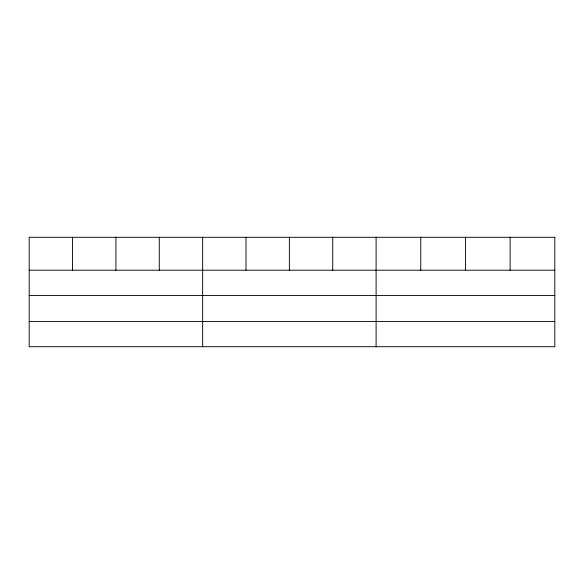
<?xml version="1.0" encoding="UTF-8"?>
<svg xmlns="http://www.w3.org/2000/svg" width="584" height="584" viewBox="0 0 584 584"><rect width="100%" height="100%" fill="white"/><g stroke="black" fill="none" stroke-linecap="round" stroke-linejoin="round"><path stroke-width="0.88" d="M29.2 270.202L554.8 270.202M29.2 295.446L554.8 295.446M29.2 321.456L554.8 321.456M510.124 237.294L510.124 270.202M465.448 237.294L465.448 270.202M420.772 237.294L420.772 270.202M376.096 237.294L376.096 346.706M332.734 237.294L332.734 270.202M289.372 237.294L289.372 270.202M246.01 237.294L246.01 270.202M202.648 237.294L202.648 346.706M159.286 237.294L159.286 270.202M115.924 237.294L115.924 270.202M72.562 237.294L72.562 270.202M554.8 237.294L29.2 237.294L29.2 346.706L554.8 346.706L554.8 237.294"/></g></svg>
